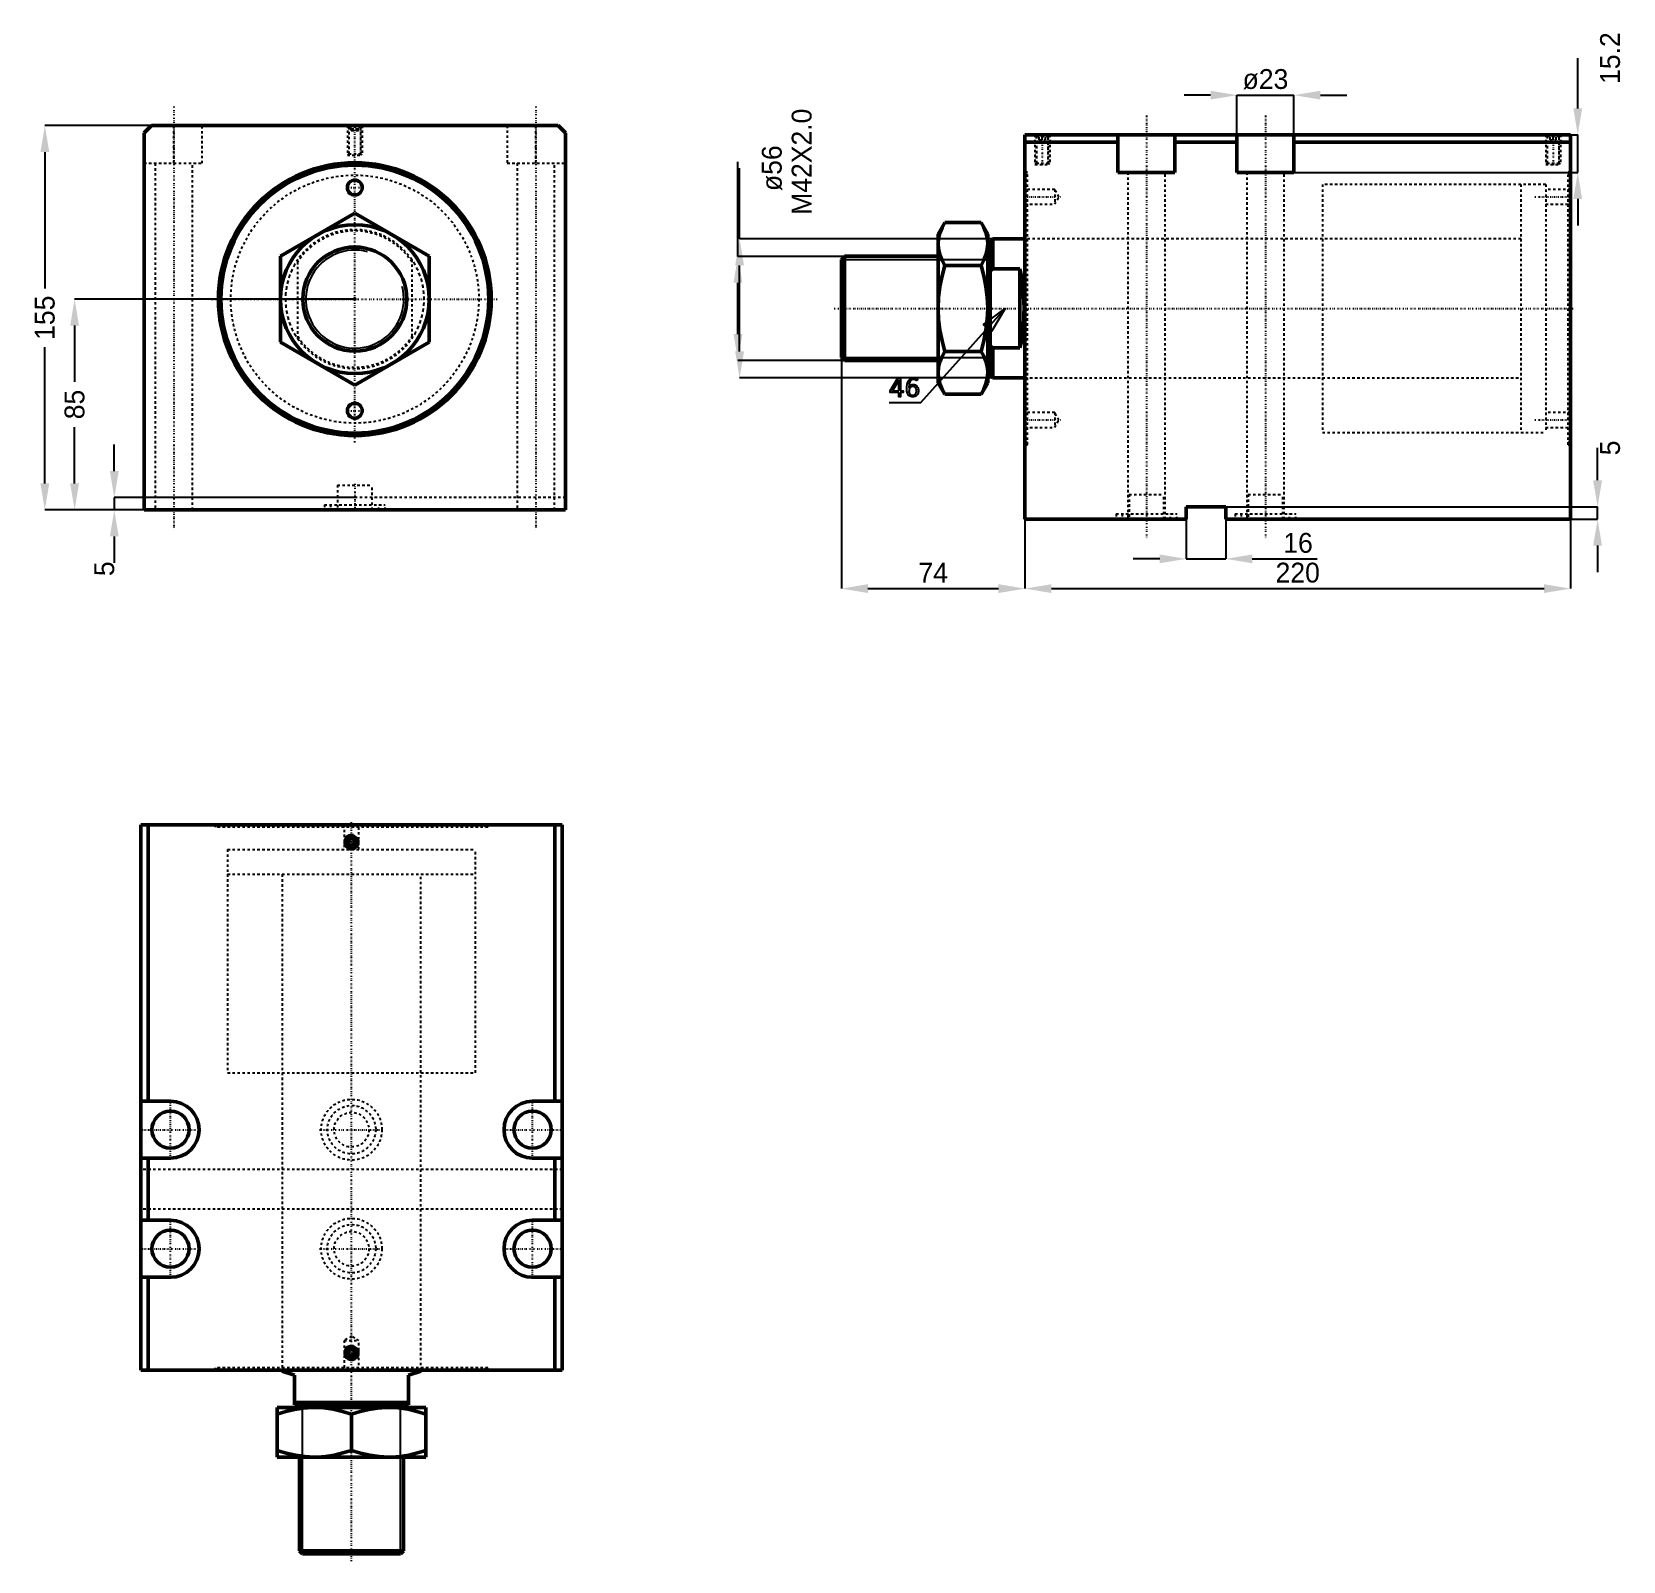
# Model space of a CAD drawing. Header units: millimetres. Extents: x -130 to 511, y -509 to 108.
import ezdxf

# ---------------------------------------------------------------- set-up
doc = ezdxf.new("R2010")
doc.units = ezdxf.units.MM
doc.linetypes.add('Center', pattern=[1.5, 0.45, -0.5, 0.05, -0.5])
doc.linetypes.add('Dashed', pattern=[2, 1, -1])
for name, color, linetype, lineweight in [('2d ConnectionPoints', 7, 'Continuous', 50), ('AM_0', 7, 'Continuous', 50), ('AM_5', 3, 'Continuous', 25), ('AM_7', 7, 'Center', 25), ('AM_9', 6, 'Dashed', 25)]:
    doc.layers.add(name, color=color, linetype=linetype, lineweight=lineweight)
doc.dimstyles.new('ISO-25', dxfattribs={"dimtxt": 2.5, "dimasz": 2.5, "dimexe": 1.25, "dimexo": 0.625, "dimtad": 1, "dimtxsty": 'Standard', "dimcen": 2.5, "dimadec": 0, "dimazin": 0, "dimtfac": 1, "dimtmove": 0, "dimatfit": 3, "dimfxl": 0, "dimarcsym": 0})

# ---------------------------------------------------------------- blocks, each defined once
blk = doc.blocks.new('1_JECX_MF_EXLA_100_80_0_rod__0_in_JECX_MF_160_EXLA_100_80_0__0')
at = {"layer": 'AM_0'}
for p, q in [((-30, 17.32), (0, 34.64)), ((0, 34.64), (30, 17.32)), ((-30, -17.32), (-30, 17.32)), ((30, 17.32), (30, -17.32)), ((0, -34.64), (-30, -17.32)), ((30, -17.32), (0, -34.64))]:
    blk.add_line(p, q, dxfattribs=at)
for radius in [30, 21]:
    blk.add_circle((0, 0), radius, dxfattribs=at)
at = {"layer": 'AM_5'}
blk.add_arc((0, 0), 19.77, 75, 15, dxfattribs=at)
at = {"layer": 'AM_9'}
for p, q in [((-23, -15.97), (-23, 15.97)), ((23, 15.97), (23, -15.97))]:
    blk.add_line(p, q, dxfattribs=at)
for points in [[(-23, 15.97), (-24.3, 13.9), (-25.42, 11.73), (-26.35, 9.47), (-27.07, 7.14), (-27.59, 4.75), (-27.9, 2.33), (-28, -0.11), (-27.88, -2.55), (-27.56, -4.97), (-27.02, -7.35), (-26.27, -9.68), (-25.33, -11.93), (-24.19, -14.1), (-23, -15.97)], [(23, -15.97), (24.3, -13.9), (25.42, -11.73), (26.35, -9.47), (27.07, -7.14), (27.59, -4.75), (27.9, -2.33), (28, 0.11), (27.88, 2.55), (27.56, 4.97), (27.02, 7.35), (26.27, 9.68), (25.33, 11.93), (24.19, 14.1), (23, 15.97)]]:
    blk.add_lwpolyline(points, dxfattribs=at)
blk.add_circle((0, 0), 20.77, dxfattribs=at)
for radius, start, end in [(28, 34.77194, 145.22806), (27.5, 33.2419, 146.7581), (27.5, 213.2419, 326.7581), (28, 214.77194, 325.22806)]:
    blk.add_arc((0, 0), radius, start, end, dxfattribs=at)
blk = doc.blocks.new('2_JECX_MF_EXLA_100_80_0_body__0_in_JECX_MF_160_EXLA_100_80_0__0')
at = {"layer": 'AM_0'}
for p, q in [((-82, 70), (-85, 67)), ((-85, 67), (-85, -85)), ((82, 70), (-82, 70)), ((85, 67), (82, 70)), ((85, -85), (85, 67)), ((-85, -85), (85, -85))]:
    blk.add_line(p, q, dxfattribs=at)
for centre, radius in [((0, 0), 55), ((0, 0), 54), ((0, 45), 3), ((0, -45), 3)]:
    blk.add_circle(centre, radius, dxfattribs=at)
at = {"layer": 'AM_5', "linetype": 'Dashed'}
for p, q in [((-3, 70), (-3, 58)), ((3, 70), (3, 58))]:
    blk.add_line(p, q, dxfattribs=at)
at = {"layer": 'AM_7'}
for p, q in [((-73, 77.75), (-73, -92.75)), ((73, 77.75), (73, -92.75)), ((0, -57.75), (0, 70.6)), ((-3.15, 45), (3.15, 45)), ((-57.75, 0), (57.75, 0)), ((-3.15, -45), (3.15, -45)), ((0, -74.5), (0, -85.5))]:
    blk.add_line(p, q, dxfattribs=at)
at = {"layer": 'AM_9'}
for p, q in [((-73, 54.8), (-73, 70)), ((-61.5, 54.8), (-61.5, 70)), ((-3, 70), (-2.46, 69.46)), ((-2.46, 69.46), (-2.46, 58.54)), ((-2.46, 69.46), (2.46, 69.46)), ((-1.9, 70), (-2.4, 69.5)), ((-2.4, 69.5), (-2.4, 58)), ((-2.4, 69.5), (2.4, 69.5)), ((-1.44, 68), (-1.44, 70)), ((-1.44, 68), (1.44, 68)), ((-0.72, 68), (-0.72, 70)), ((0.72, 68), (0.72, 70)), ((1.44, 68), (1.44, 70)), ((2.4, 69.5), (1.9, 70)), ((2.4, 58), (2.4, 69.5)), ((2.46, 69.46), (3, 70)), ((2.46, 58.54), (2.46, 69.46)), ((61.5, 70), (61.5, 54.8)), ((73, 54.8), (73, 70)), ((-2.46, 58.54), (-3, 58)), ((-3, 58), (3, 58)), ((-2.46, 58.54), (2.46, 58.54)), ((3, 58), (2.46, 58.54)), ((-85, 54.8), (-61.5, 54.8)), ((-80.5, 54.8), (-80.5, -85)), ((-65.5, -85), (-65.5, 54.8)), ((61.5, 54.8), (85, 54.8)), ((65.5, 54.8), (65.5, -85)), ((80.5, -85), (80.5, 54.8)), ((-7, -75), (7, -75)), ((-7, -75), (-7, -85)), ((7, -85), (7, -75)), ((85, -80), (-85, -80)), ((-12.25, -82.9), (12.25, -82.9)), ((-12.25, -82.9), (-12.25, -85)), ((-9.75, -82.9), (-9.75, -85)), ((9.75, -85), (9.75, -82.9)), ((12.25, -85), (12.25, -82.9))]:
    blk.add_line(p, q, dxfattribs=at)
blk.add_circle((0, 0), 50, dxfattribs=at)
blk = doc.blocks.new('*D3')
at = {"layer": 'AM_5', "color": 0, "lineweight": -2}
for p, q in [((-82, 70), (-125, 70)), ((-125, 59.33), (-125, 4.31)), ((-125, -74.33), (-125, -19.31)), ((-85, -85), (-125, -85))]:
    blk.add_line(p, q, dxfattribs=at)
at = {"layer": 'AM_5', "color": 0}
for points in [[(-123.22, 59.33), (-126.78, 59.33), (-125, 70)], [(-126.78, -74.33), (-123.22, -74.33), (-125, -85)]]:
    blk.add_solid(points, dxfattribs=at)
at = {"layer": 'Defpoints', "color": 0}
for p in [(-82, 70), (-125, -85), (-85, -85)]:
    blk.add_point(p, dxfattribs=at)
at = {"layer": 'AM_5', "color": 0, "insert": (-125, -7.5), "char_height": 8, "attachment_point": 5, "rotation": 90}
blk.add_mtext('155', dxfattribs=at)
blk = doc.blocks.new('*D4')
at = {"layer": 'AM_5', "color": 0, "lineweight": -2}
for p, q in [((0, 0), (-113, 0)), ((-113, -10.67), (-113, -33.34)), ((-113, -74.33), (-113, -51.66)), ((-85, -85), (-113, -85))]:
    blk.add_line(p, q, dxfattribs=at)
at = {"layer": 'AM_5', "color": 0}
for points in [[(-111.22, -10.67), (-114.78, -10.67), (-113, 0)], [(-114.78, -74.33), (-111.22, -74.33), (-113, -85)]]:
    blk.add_solid(points, dxfattribs=at)
at = {"layer": 'Defpoints', "color": 0}
for p in [(0, 0), (-113, -85), (-85, -85)]:
    blk.add_point(p, dxfattribs=at)
at = {"layer": 'AM_5', "color": 0, "insert": (-113, -42.5), "char_height": 8, "attachment_point": 5, "rotation": 90}
blk.add_mtext('85', dxfattribs=at)
blk = doc.blocks.new('*D5')
at = {"layer": 'AM_5', "color": 0, "lineweight": -2}
for p, q in [((-97, -69.33), (-97, -58.67)), ((0, -80), (-97, -80)), ((-97, -80), (-97, -85)), ((-85, -85), (-97, -85)), ((-97, -95.67), (-97, -106.33))]:
    blk.add_line(p, q, dxfattribs=at)
at = {"layer": 'AM_5', "color": 0}
for points in [[(-98.78, -69.33), (-95.22, -69.33), (-97, -80)], [(-95.22, -95.67), (-98.78, -95.67), (-97, -85)]]:
    blk.add_solid(points, dxfattribs=at)
at = {"layer": 'Defpoints', "color": 0}
for p in [(0, -80), (-97, -85), (-85, -85)]:
    blk.add_point(p, dxfattribs=at)
at = {"layer": 'AM_5', "color": 0, "insert": (-101, -108.73), "char_height": 8, "attachment_point": 5, "rotation": 90}
blk.add_mtext('5', dxfattribs=at)
blk = doc.blocks.new('1_JECX_MF_EXLA_100_80_0_rod__0_in_JECX_MF_160_EXLA_100_80_0__4')
at = {"layer": 'AM_0'}
for p, q in [((-28, 0), (-28, -0.38)), ((28, -0.38), (28, 0)), ((-23, -2), (-28, -0.38)), ((-23, -14), (-23, -2)), ((28, -0.38), (23, -2)), ((23, -2), (23, -14)), ((30, -15), (-30, -15)), ((-30, -35), (-30, -15)), ((-23, -13), (23, -13)), ((-23, -14), (23, -14)), ((-19.77, -14), (-20.77, -15)), ((0, -32.32), (0, -17.68)), ((20.77, -15), (19.77, -14)), ((30, -15), (30, -35)), ((30, -35), (-30, -35)), ((-21, -35), (-21, -72.77)), ((21, -72.77), (21, -35)), ((-21, -72.77), (21, -72.77)), ((-21, -72.77), (-19.77, -74)), ((-19.77, -74), (19.77, -74)), ((19.77, -74), (21, -72.77))]:
    blk.add_line(p, q, dxfattribs=at)
for points in [[(-15, -15), (-16.07, -15.01), (-19.57, -15.27), (-23.04, -15.81), (-26.54, -16.63), (-30, -17.68)], [(0, -17.68), (-3.65, -16.58), (-7.35, -15.74), (-11.16, -15.19), (-15, -15)], [(15, -15), (13.93, -15.01), (10.43, -15.27), (6.96, -15.81), (3.46, -16.63), (0, -17.68)], [(30, -17.68), (26.35, -16.58), (22.65, -15.74), (18.84, -15.19), (15, -15)], [(-30, -32.32), (-26.35, -33.42), (-22.65, -34.26), (-18.84, -34.81), (-15, -35)], [(-15, -35), (-13.93, -34.99), (-10.43, -34.73), (-6.96, -34.19), (-3.46, -33.37), (0, -32.32)], [(0, -32.32), (3.65, -33.42), (7.35, -34.26), (11.16, -34.81), (15, -35)], [(15, -35), (16.07, -34.99), (19.57, -34.73), (23.04, -34.19), (26.54, -33.37), (30, -32.32)]]:
    blk.add_lwpolyline(points, dxfattribs=at)
at = {"layer": 'AM_5'}
for p, q in [((-19.77, -74), (-19.77, -14)), ((19.77, -74), (19.77, -14))]:
    blk.add_line(p, q, dxfattribs=at)
at = {"layer": 'AM_7'}
blk.add_line((0, -77), (0, 221.2), dxfattribs=at)
at = {"layer": 'AM_9'}
for p, q in [((-50, 210), (50, 210)), ((-50, 210), (-50, 200)), ((50, 200), (50, 210)), ((-50, 200), (50, 200)), ((-28, 200), (-28, 0)), ((28, 0), (28, 200))]:
    blk.add_line(p, q, dxfattribs=at)
blk = doc.blocks.new('2_JECX_MF_EXLA_100_80_0_body__0_in_JECX_MF_160_EXLA_100_80_0__4')
at = {"layer": 'AM_0'}
for p, q in [((-85, 220), (-85, 0)), ((85, 220), (-85, 220)), ((-82, 220), (-82, 108.5)), ((82, 220), (82, 108.5)), ((85, 220), (85, 0)), ((-0.72, 214.25), (-1.44, 213)), ((-1.44, 213), (-0.72, 211.75)), ((0.72, 214.25), (-0.72, 214.25)), ((1.44, 213), (0.72, 214.25)), ((0.72, 211.75), (1.44, 213)), ((-0.72, 211.75), (0.72, 211.75)), ((-73, 108.5), (-85, 108.5)), ((85, 108.5), (73, 108.5)), ((-85, 85.5), (-73, 85.5)), ((-82, 85.5), (-82, 60.5)), ((73, 85.5), (85, 85.5)), ((82, 85.5), (82, 60.5)), ((-73, 60.5), (-85, 60.5)), ((85, 60.5), (73, 60.5)), ((-85, 37.5), (-73, 37.5)), ((-82, 37.5), (-82, 0)), ((73, 37.5), (85, 37.5)), ((82, 37.5), (82, 0)), ((-0.72, 8.25), (-1.44, 7)), ((-1.44, 7), (-0.72, 5.75)), ((0.72, 8.25), (-0.72, 8.25)), ((1.44, 7), (0.72, 8.25)), ((0.72, 5.75), (1.44, 7)), ((85, 0), (-85, 0)), ((-0.72, 5.75), (0.72, 5.75))]:
    blk.add_line(p, q, dxfattribs=at)
for centre, radius in [((0, 213), 2.46), ((0, 213), 2.4), ((0, 213), 1.9), ((-73, 97), 7.5), ((73, 97), 7.5), ((-73, 49), 7.5), ((73, 49), 7.5), ((0, 7), 2.46), ((0, 7), 2.4), ((0, 7), 1.9)]:
    blk.add_circle(centre, radius, dxfattribs=at)
for centre, start, end in [((-73, 97), 270, 90), ((73, 97), 90, 270), ((-73, 49), 270, 90), ((73, 49), 90, 270)]:
    blk.add_arc(centre, 11.5, start, end, dxfattribs=at)
at = {"layer": 'AM_5'}
for centre in [(0, 213), (0, 7)]:
    blk.add_arc(centre, 3, 75, 15, dxfattribs=at)
at = {"layer": 'AM_7'}
for p, q in [((-3.15, 213), (3.15, 213)), ((-73, 84.92), (-73, 109.08)), ((73, 84.92), (73, 109.08)), ((-85.08, 97), (-60.93, 97)), ((-12.86, 97), (12.86, 97)), ((60.92, 97), (85.07, 97)), ((-73, 36.92), (-73, 61.08)), ((73, 36.92), (73, 61.08)), ((-85.08, 49), (-60.93, 49)), ((-12.86, 49), (12.86, 49)), ((60.92, 49), (85.07, 49)), ((-3.15, 7), (3.15, 7))]:
    blk.add_line(p, q, dxfattribs=at)
at = {"layer": 'AM_9'}
for p, q in [((-55, 220), (-55, 219)), ((55, 219), (-55, 219)), ((-54, 220), (-54, 219)), ((-3, 220), (-3, 210)), ((3, 210), (3, 220)), ((54, 219), (54, 220)), ((55, 219), (55, 220)), ((-50, 210), (50, 210)), ((-50, 210), (-50, 120)), ((50, 120), (50, 210)), ((-50, 120), (50, 120)), ((-28, 120), (-28, 0)), ((28, 0), (28, 120)), ((85, 81), (-85, 81)), ((85, 65), (-85, 65)), ((0, 13.73), (-3, 12)), ((3, 12), (0, 13.73)), ((-3, 12), (-3, 0)), ((-3, 12), (3, 12)), ((3, 0), (3, 12)), ((55, 1), (-55, 1)), ((-55, 1), (-55, 0)), ((-54, 1), (-54, 0)), ((54, 0), (54, 1)), ((55, 0), (55, 1))]:
    blk.add_line(p, q, dxfattribs=at)
for centre, radius in [((0, 97), 12.25), ((0, 97), 9.75), ((0, 97), 7), ((0, 49), 12.25), ((0, 49), 9.75), ((0, 49), 7)]:
    blk.add_circle(centre, radius, dxfattribs=at)
blk = doc.blocks.new('1_JECX_MF_EXLA_100_80_0_rod__0_in_JECX_MF_160_EXLA_100_80_0__2')
at = {"layer": 'AM_0'}
for p, q in [((-32.32, 34.64), (-35, 30)), ((-32.32, 34.64), (-17.68, 34.64)), ((-15, 30), (-17.68, 34.64)), ((-35, 30), (-35, -30)), ((-15, 30), (-15, -30)), ((-13, 28), (-14, 27.5)), ((-14, 27.5), (-14, -27.5)), ((0, 28), (-13, 28)), ((-13, 28), (-13, 15.97)), ((-72.77, 21), (-74, 19.77)), ((-74, 19.77), (-74, -19.77)), ((-35, 21), (-72.77, 21)), ((-72.77, 21), (-72.77, -21)), ((-14, 19.77), (-15, 20.77)), ((-32.32, 17.32), (-17.68, 17.32)), ((-13, 15.97), (-14, 15.07)), ((-2, 15.97), (-13, 15.97)), ((-2, 15.97), (-2, -15.97)), ((-32.32, -17.32), (-17.68, -17.32)), ((-14, -15.07), (-13, -15.97)), ((-13, -15.97), (-2, -15.97)), ((-13, -15.97), (-13, -28)), ((-74, -19.77), (-72.77, -21)), ((-72.77, -21), (-35, -21)), ((-15, -20.77), (-14, -19.77)), ((-35, -30), (-32.32, -34.64)), ((-17.68, -34.64), (-15, -30)), ((-14, -27.5), (-13, -28)), ((-13, -28), (0, -28)), ((-32.32, -34.64), (-17.68, -34.64))]:
    blk.add_line(p, q, dxfattribs=at)
for points in [[(-32.32, 34.64), (-33.42, 32.53), (-34.26, 30.4), (-34.81, 28.2), (-35, 25.98)], [(-15, 25.98), (-15.01, 26.6), (-15.27, 28.62), (-15.81, 30.63), (-16.63, 32.65), (-17.68, 34.64)], [(-35, 25.98), (-34.99, 25.36), (-34.73, 23.34), (-34.19, 21.34), (-33.37, 19.32), (-32.32, 17.32)], [(-17.68, 17.32), (-16.58, 19.43), (-15.74, 21.56), (-15.19, 23.76), (-15, 25.98)], [(-32.32, 17.32), (-33.42, 13.11), (-34.26, 8.83), (-34.81, 4.43), (-35, 0)], [(-15, 0), (-15, 0.28), (-15.2, 4.56), (-15.73, 8.81), (-16.58, 13.09), (-17.68, 17.32)], [(-2, -15.97), (-1.58, -13.9), (-1.21, -11.73), (-0.91, -9.47), (-0.68, -7.14), (-0.51, -4.75), (-0.41, -2.33), (-0.38, 0.11), (-0.41, 2.55), (-0.52, 4.97), (-0.69, 7.35), (-0.94, 9.68), (-1.24, 11.93), (-1.61, 14.1), (-2, 15.97)], [(-35, 0), (-35, -0.28), (-34.8, -4.56), (-34.27, -8.81), (-33.42, -13.09), (-32.32, -17.32)], [(-17.68, -17.32), (-16.58, -13.11), (-15.74, -8.83), (-15.19, -4.43), (-15, 0)], [(-32.32, -17.32), (-33.42, -19.43), (-34.26, -21.56), (-34.81, -23.76), (-35, -25.98)], [(-15, -25.98), (-15.01, -25.36), (-15.27, -23.34), (-15.81, -21.34), (-16.63, -19.32), (-17.68, -17.32)], [(-35, -25.98), (-34.99, -26.6), (-34.73, -28.62), (-34.19, -30.63), (-33.37, -32.65), (-32.32, -34.64)], [(-17.68, -34.64), (-16.58, -32.53), (-15.74, -30.4), (-15.19, -28.2), (-15, -25.98)]]:
    blk.add_lwpolyline(points, dxfattribs=at)
at = {"layer": 'AM_5'}
for p, q in [((-74, 19.77), (-14, 19.77)), ((-74, -19.77), (-14, -19.77))]:
    blk.add_line(p, q, dxfattribs=at)
at = {"layer": 'AM_7'}
blk.add_line((-77, 0), (221.2, 0), dxfattribs=at)
at = {"layer": 'AM_9'}
for p, q in [((200, 50), (200, -50)), ((210, 50), (200, 50)), ((210, 50), (210, -50)), ((200, 28), (0, 28)), ((0, -28), (200, -28)), ((200, -50), (210, -50))]:
    blk.add_line(p, q, dxfattribs=at)
blk = doc.blocks.new('2_JECX_MF_EXLA_100_80_0_body__0_in_JECX_MF_160_EXLA_100_80_0__2')
at = {"layer": 'AM_0'}
for p, q in [((0, -85), (0, 70)), ((220, 70), (0, 70)), ((37.5, 67), (0, 67)), ((37.5, 54.8), (37.5, 70)), ((60.5, 54.8), (60.5, 70)), ((85.5, 67), (60.5, 67)), ((85.5, 54.8), (85.5, 70)), ((108.5, 54.8), (108.5, 70)), ((220, 67), (108.5, 67)), ((220, -85), (220, 70)), ((37.5, 54.8), (60.5, 54.8)), ((85.5, 54.8), (108.5, 54.8)), ((65, -80), (65, -85)), ((81, -80), (65, -80)), ((81, -85), (81, -80)), ((65, -85), (0, -85)), ((220, -85), (81, -85))]:
    blk.add_line(p, q, dxfattribs=at)
at = {"layer": 'AM_5', "linetype": 'Dashed'}
for p, q in [((4, 70), (4, 58)), ((10, 70), (10, 58)), ((210, 70), (210, 58)), ((216, 70), (216, 58))]:
    blk.add_line(p, q, dxfattribs=at)
at = {"layer": 'AM_7'}
for p, q in [((49, 77.75), (49, -92.75)), ((97, 77.75), (97, -92.75)), ((7, 70.6), (7, 57.4)), ((213, 70.6), (213, 57.4)), ((-0.69, 45), (14.42, 45)), ((205.58, 45), (220.69, 45)), ((-0.69, -45), (14.42, -45)), ((205.58, -45), (220.69, -45))]:
    blk.add_line(p, q, dxfattribs=at)
at = {"layer": 'AM_9'}
for p, q in [((4, 70), (4.54, 69.46)), ((4.54, 69.46), (4.54, 58.54)), ((4.54, 69.46), (9.46, 69.46)), ((5.1, 70), (4.6, 69.5)), ((4.6, 69.5), (9.4, 69.5)), ((4.6, 69.5), (4.6, 58)), ((5.75, 68), (5.75, 70)), ((5.75, 68), (8.25, 68)), ((7, 68), (7, 70)), ((8.25, 68), (8.25, 70)), ((9.4, 69.5), (8.9, 70)), ((9.4, 58), (9.4, 69.5)), ((9.46, 69.46), (10, 70)), ((9.46, 58.54), (9.46, 69.46)), ((210, 70), (210.54, 69.46)), ((210.54, 69.46), (210.54, 58.54)), ((210.54, 69.46), (215.46, 69.46)), ((211.1, 70), (210.6, 69.5)), ((210.6, 69.5), (215.4, 69.5)), ((210.6, 69.5), (210.6, 58)), ((211.75, 68), (211.75, 70)), ((211.75, 68), (214.25, 68)), ((213, 68), (213, 70)), ((214.25, 68), (214.25, 70)), ((215.4, 69.5), (214.9, 70)), ((215.4, 58), (215.4, 69.5)), ((215.46, 69.46), (216, 70)), ((215.46, 58.54), (215.46, 69.46)), ((4.54, 58.54), (4, 58)), ((4, 58), (10, 58)), ((4.54, 58.54), (9.46, 58.54)), ((10, 58), (9.46, 58.54)), ((210.54, 58.54), (210, 58)), ((210, 58), (216, 58)), ((210.54, 58.54), (215.46, 58.54)), ((216, 58), (215.46, 58.54)), ((1, 55), (0, 55)), ((1, 54), (0, 54)), ((1, -55), (1, 55)), ((41.5, 54.8), (41.5, -85)), ((56.5, -85), (56.5, 54.8)), ((89.5, 54.8), (89.5, -85)), ((104.5, -85), (104.5, 54.8)), ((219, -55), (219, 55)), ((220, 55), (219, 55)), ((220, 54), (219, 54)), ((12, 48), (0, 48)), ((13.73, 45), (12, 48)), ((12, 48), (12, 42)), ((12, 42), (13.73, 45)), ((210, 50), (120, 50)), ((120, 50), (120, -50)), ((210, 50), (210, -50)), ((220, 48), (210, 48)), ((0, 42), (12, 42)), ((210, 42), (220, 42)), ((120, 28), (0, 28)), ((0, -28), (120, -28)), ((12, -42), (0, -42)), ((13.73, -45), (12, -42)), ((12, -42), (12, -48)), ((220, -42), (210, -42)), ((0, -48), (12, -48)), ((12, -48), (13.73, -45)), ((120, -50), (210, -50)), ((210, -48), (220, -48)), ((0, -54), (1, -54)), ((0, -55), (1, -55)), ((219, -54), (220, -54)), ((219, -55), (220, -55)), ((42, -75), (56, -75)), ((42, -75), (42, -85)), ((56, -85), (56, -75)), ((90, -75), (104, -75)), ((90, -75), (90, -85)), ((104, -85), (104, -75)), ((36.75, -82.9), (61.25, -82.9)), ((36.75, -82.9), (36.75, -85)), ((39.25, -82.9), (39.25, -85)), ((58.75, -85), (58.75, -82.9)), ((61.25, -85), (61.25, -82.9)), ((84.75, -82.9), (109.25, -82.9)), ((84.75, -82.9), (84.75, -85)), ((87.25, -82.9), (87.25, -85)), ((106.75, -85), (106.75, -82.9)), ((109.25, -85), (109.25, -82.9))]:
    blk.add_line(p, q, dxfattribs=at)
blk = doc.blocks.new('*D20')
at = {"layer": 'AM_5', "color": 0, "lineweight": -2}
for p, q in [((345.08, 82.26), (334.42, 82.26)), ((355.75, 66.26), (355.75, 82.26)), ((355.75, 82.26), (378.75, 82.26)), ((378.75, 66.26), (378.75, 82.26)), ((389.42, 82.26), (400.08, 82.26))]:
    blk.add_line(p, q, dxfattribs=at)
at = {"layer": 'AM_5', "color": 0}
for points in [[(345.08, 84.04), (345.08, 80.49), (355.75, 82.26)], [(389.42, 84.04), (389.42, 80.49), (378.75, 82.26)]]:
    blk.add_solid(points, dxfattribs=at)
at = {"layer": 'Defpoints', "color": 0}
for p in [(378.75, 82.26), (355.75, 66.26), (378.75, 66.26)]:
    blk.add_point(p, dxfattribs=at)
at = {"layer": 'AM_5', "color": 0, "insert": (367.25, 88.66), "char_height": 8, "attachment_point": 5}
blk.add_mtext('ø23', dxfattribs=at)
blk = doc.blocks.new('*D21')
at = {"layer": 'AM_5', "color": 0, "lineweight": -2}
for p, q in [((493.18, 76.93), (493.18, 97.2)), ((378.75, 66.26), (493.18, 66.26)), ((493.18, 51.06), (493.18, 66.26)), ((378.75, 51.06), (493.18, 51.06)), ((493.18, 40.4), (493.18, 29.73))]:
    blk.add_line(p, q, dxfattribs=at)
at = {"layer": 'AM_5', "color": 0}
for points in [[(491.4, 76.93), (494.96, 76.93), (493.18, 66.26)], [(491.4, 40.4), (494.96, 40.4), (493.18, 51.06)]]:
    blk.add_solid(points, dxfattribs=at)
at = {"layer": 'Defpoints', "color": 0}
for p in [(378.75, 66.26), (493.18, 66.26), (378.75, 51.06)]:
    blk.add_point(p, dxfattribs=at)
at = {"layer": 'AM_5', "color": 0, "insert": (506.25, 97.2), "char_height": 8, "attachment_point": 5, "rotation": 90}
blk.add_mtext('15.2', dxfattribs=at)
blk = doc.blocks.new('*D22')
at = {"layer": 'AM_5', "color": 0, "lineweight": -2}
for p, q in [((270.25, -88.74), (270.25, -116.74)), ((490.25, -88.74), (490.25, -116.74)), ((280.92, -116.74), (479.58, -116.74))]:
    blk.add_line(p, q, dxfattribs=at)
at = {"layer": 'AM_5', "color": 0}
for points in [[(280.92, -114.96), (280.92, -118.51), (270.25, -116.74)], [(479.58, -114.96), (479.58, -118.51), (490.25, -116.74)]]:
    blk.add_solid(points, dxfattribs=at)
at = {"layer": 'Defpoints', "color": 0}
for p in [(270.25, -88.74), (490.25, -88.74), (490.25, -116.74)]:
    blk.add_point(p, dxfattribs=at)
at = {"layer": 'AM_5', "color": 0, "insert": (380.25, -110.34), "char_height": 8, "attachment_point": 5}
blk.add_mtext('220', dxfattribs=at)
blk = doc.blocks.new('*D23')
at = {"layer": 'AM_5', "color": 0, "lineweight": -2}
for p, q in [((196.25, -3.74), (196.25, -116.74)), ((270.25, -88.74), (270.25, -116.74)), ((206.92, -116.74), (259.58, -116.74))]:
    blk.add_line(p, q, dxfattribs=at)
at = {"layer": 'AM_5', "color": 0}
for points in [[(206.92, -114.96), (206.92, -118.51), (196.25, -116.74)], [(259.58, -114.96), (259.58, -118.51), (270.25, -116.74)]]:
    blk.add_solid(points, dxfattribs=at)
at = {"layer": 'Defpoints', "color": 0}
for p in [(196.25, -3.74), (270.25, -88.74), (270.25, -116.74)]:
    blk.add_point(p, dxfattribs=at)
at = {"layer": 'AM_5', "color": 0, "insert": (233.25, -110.34), "char_height": 8, "attachment_point": 5}
blk.add_mtext('74', dxfattribs=at)
blk = doc.blocks.new('*D24')
at = {"layer": 'AM_5', "color": 0, "lineweight": -2}
for p, q in [((155.18, 24.26), (155.18, 52.8)), ((257.25, 24.26), (155.18, 24.26)), ((155.18, -21.07), (155.18, 13.6)), ((257.25, -31.74), (155.18, -31.74))]:
    blk.add_line(p, q, dxfattribs=at)
at = {"layer": 'AM_5', "color": 0}
for points in [[(153.4, 13.6), (156.96, 13.6), (155.18, 24.26)], [(153.4, -21.07), (156.96, -21.07), (155.18, -31.74)]]:
    blk.add_solid(points, dxfattribs=at)
at = {"layer": 'Defpoints', "color": 0}
for p in [(155.18, 24.26), (257.25, 24.26), (257.25, -31.74)]:
    blk.add_point(p, dxfattribs=at)
at = {"layer": 'AM_5', "color": 0, "insert": (168.25, 52.8), "char_height": 8, "attachment_point": 5, "rotation": 90}
blk.add_mtext('ø56', dxfattribs=at)
blk = doc.blocks.new('*D25')
at = {"layer": 'AM_5', "color": 0, "lineweight": -2}
for p, q in [((154.52, 17.26), (154.52, 55.4)), ((197.48, 17.26), (154.52, 17.26)), ((154.52, -14.07), (154.52, 6.6)), ((197.25, -24.74), (154.52, -24.74))]:
    blk.add_line(p, q, dxfattribs=at)
at = {"layer": 'AM_5', "color": 0}
for points in [[(152.74, 6.6), (156.29, 6.6), (154.52, 17.26)], [(152.74, -14.07), (156.29, -14.07), (154.52, -24.74)]]:
    blk.add_solid(points, dxfattribs=at)
at = {"layer": 'Defpoints', "color": 0}
for p in [(154.52, 17.26), (197.48, 17.26), (197.25, -24.74)]:
    blk.add_point(p, dxfattribs=at)
at = {"layer": 'AM_5', "color": 0, "insert": (180.25, 55.4), "char_height": 8, "attachment_point": 5, "rotation": 90}
blk.add_mtext('M42X2.0', dxfattribs=at)
blk = doc.blocks.new('*D26')
at = {"layer": 'AM_5', "color": 0, "lineweight": -2}
for p, q in [((335.25, -83.74), (335.25, -104.74)), ((351.25, -88.74), (351.25, -104.74)), ((324.58, -104.74), (313.92, -104.74)), ((335.25, -104.74), (351.25, -104.74)), ((361.92, -104.74), (388.13, -104.74))]:
    blk.add_line(p, q, dxfattribs=at)
at = {"layer": 'AM_5', "color": 0}
for points in [[(324.58, -102.96), (324.58, -106.51), (335.25, -104.74)], [(361.92, -102.96), (361.92, -106.51), (351.25, -104.74)]]:
    blk.add_solid(points, dxfattribs=at)
at = {"layer": 'Defpoints', "color": 0}
for p in [(335.25, -83.74), (351.25, -88.74), (351.25, -104.74)]:
    blk.add_point(p, dxfattribs=at)
at = {"layer": 'AM_5', "color": 0, "insert": (380.39, -98.34), "char_height": 8, "attachment_point": 5}
blk.add_mtext('16', dxfattribs=at)
blk = doc.blocks.new('*D27')
at = {"layer": 'AM_5', "color": 0, "lineweight": -2}
for p, q in [((501.18, -73.07), (501.18, -60)), ((335.25, -83.74), (501.18, -83.74)), ((351.25, -88.74), (501.18, -88.74)), ((501.18, -88.74), (501.18, -83.74)), ((501.18, -99.4), (501.18, -110.07))]:
    blk.add_line(p, q, dxfattribs=at)
at = {"layer": 'AM_5', "color": 0}
for points in [[(499.4, -73.07), (502.96, -73.07), (501.18, -83.74)], [(499.4, -99.4), (502.96, -99.4), (501.18, -88.74)]]:
    blk.add_solid(points, dxfattribs=at)
at = {"layer": 'Defpoints', "color": 0}
for p in [(335.25, -83.74), (351.25, -88.74), (501.18, -88.74)]:
    blk.add_point(p, dxfattribs=at)
at = {"layer": 'AM_5', "color": 0, "insert": (506.25, -60), "char_height": 8, "attachment_point": 5, "rotation": 90}
blk.add_mtext('5', dxfattribs=at)

msp = doc.modelspace()

# ---------------------------------------------------------------- linework, layer by layer
at = {"layer": '2d ConnectionPoints'}
for p in [(0, 0), (270.249, -3.736), (-1.319, -431.954)]:
    msp.add_point(p, dxfattribs=at)
at = {"layer": 'AM_5'}
for p, q in [((228.249, -41.736), (262.249, -3.736)), ((215.449, -41.736), (228.249, -41.736))]:
    msp.add_line(p, q, dxfattribs=at)
for points in [[(262.249, -3.736), (256.726, -13.108), (253.546, -10.263), (262.249, -3.736)], [(219.328, -37.672), (215.958, -37.672), (215.958, -36.996), (219.026, -31.796), (220.056, -31.796), (220.056, -36.97), (221.179, -36.97), (221.179, -37.672), (220.056, -37.672), (220.056, -39.336), (219.328, -39.336), (219.328, -37.672)], [(224.995, -39.398), (224.995, -39.398), (224.642, -39.382), (224.174, -39.296), (224.174, -39.296), (223.777, -39.137), (223.552, -38.99), (223.552, -38.99), (223.355, -38.815), (223.109, -38.508), (223.109, -38.508), (222.92, -38.147), (222.826, -37.877), (222.826, -37.877), (222.753, -37.584), (222.674, -37.099), (222.674, -37.099), (222.631, -36.562), (222.623, -36.174), (222.623, -36.174), (222.648, -35.378), (222.78, -34.318), (222.78, -34.318), (223.024, -33.419), (223.25, -32.909), (223.25, -32.909), (223.529, -32.482), (224.057, -32.02), (224.057, -32.02), (224.713, -31.771), (225.223, -31.723), (225.223, -31.723), (225.469, -31.731), (225.804, -31.769), (225.804, -31.769), (226.102, -31.84), (226.279, -31.905), (226.279, -31.905), (226.443, -31.983), (226.673, -32.117), (226.673, -32.117), (226.883, -32.273), (227.012, -32.389), (226.44, -32.857), (226.44, -32.857), (226.366, -32.771), (226.234, -32.656), (226.234, -32.656), (226.077, -32.557), (225.959, -32.501), (225.959, -32.501), (225.831, -32.453), (225.621, -32.401), (225.621, -32.401), (225.389, -32.373), (225.223, -32.368), (225.223, -32.368), (224.961, -32.388), (224.612, -32.495), (224.612, -32.495), (224.316, -32.694), (224.15, -32.878), (224.15, -32.878), (224.004, -33.088), (223.823, -33.429), (223.823, -33.429), (223.684, -33.801), (223.617, -34.066), (223.617, -34.066), (223.562, -34.343), (223.493, -34.779), (223.493, -34.779), (223.44, -35.24), (223.414, -35.561), (223.414, -35.561), (223.53, -35.337), (223.726, -35.044), (223.726, -35.044), (223.95, -34.802), (224.113, -34.669), (224.113, -34.669), (224.288, -34.56), (224.571, -34.441), (224.571, -34.441), (224.879, -34.377), (225.099, -34.365), (225.099, -34.365), (225.356, -34.379), (225.72, -34.455), (225.72, -34.455), (226.055, -34.596), (226.263, -34.726), (226.263, -34.726), (226.456, -34.88), (226.71, -35.147), (226.71, -35.147), (226.922, -35.456), (227.041, -35.686), (227.041, -35.686), (227.139, -35.928), (227.246, -36.304), (227.246, -36.304), (227.303, -36.696), (227.314, -36.965), (227.314, -36.965), (227.302, -37.245), (227.239, -37.641), (227.239, -37.641), (227.122, -38.008), (227.015, -38.236), (227.015, -38.236), (226.886, -38.448), (226.658, -38.728), (226.658, -38.728), (226.388, -38.963), (226.185, -39.094), (226.185, -39.094), (225.968, -39.204), (225.622, -39.322), (225.622, -39.322), (225.254, -39.386), (224.995, -39.398)], [(219.338, -36.97), (219.338, -32.67), (216.853, -36.97), (219.338, -36.97)], [(225.005, -38.743), (225.005, -38.743), (225.192, -38.734), (225.452, -38.686), (225.452, -38.686), (225.684, -38.597), (225.824, -38.514), (225.824, -38.514), (225.952, -38.416), (226.118, -38.241), (226.118, -38.241), (226.256, -38.034), (226.331, -37.877), (226.331, -37.877), (226.393, -37.709), (226.46, -37.437), (226.46, -37.437), (226.496, -37.143), (226.503, -36.934), (226.503, -36.934), (226.496, -36.738), (226.462, -36.459), (226.462, -36.459), (226.399, -36.198), (226.341, -36.034), (226.341, -36.034), (226.27, -35.881), (226.14, -35.675), (226.14, -35.675), (225.98, -35.5), (225.858, -35.4), (225.858, -35.4), (225.723, -35.315), (225.499, -35.224), (225.499, -35.224), (225.249, -35.175), (225.067, -35.166), (225.067, -35.166), (224.879, -35.176), (224.616, -35.228), (224.616, -35.228), (224.375, -35.325), (224.228, -35.415), (224.228, -35.415), (224.092, -35.522), (223.912, -35.71), (223.912, -35.71), (223.762, -35.929), (223.679, -36.094), (223.679, -36.094), (223.61, -36.27), (223.535, -36.549), (223.535, -36.549), (223.494, -36.848), (223.487, -37.058), (223.487, -37.058), (223.494, -37.25), (223.531, -37.521), (223.531, -37.521), (223.6, -37.772), (223.663, -37.929), (223.663, -37.929), (223.741, -38.076), (223.881, -38.27), (223.881, -38.27), (224.051, -38.434), (224.181, -38.527), (224.181, -38.527), (224.323, -38.605), (224.557, -38.689), (224.557, -38.689), (224.817, -38.735), (225.005, -38.743)]]:
    msp.add_lwpolyline(points, dxfattribs=at)

# ---------------------------------------------------------------- block references
for name, p in [('2_JECX_MF_EXLA_100_80_0_body__0_in_JECX_MF_160_EXLA_100_80_0__0', (0, 0)), ('2_JECX_MF_EXLA_100_80_0_body__0_in_JECX_MF_160_EXLA_100_80_0__2', (270.249, -3.736)), ('1_JECX_MF_EXLA_100_80_0_rod__0_in_JECX_MF_160_EXLA_100_80_0__2', (270.249, -3.736)), ('1_JECX_MF_EXLA_100_80_0_rod__0_in_JECX_MF_160_EXLA_100_80_0__0', (0, 0)), ('1_JECX_MF_EXLA_100_80_0_rod__0_in_JECX_MF_160_EXLA_100_80_0__4', (-1.319, -431.954)), ('2_JECX_MF_EXLA_100_80_0_body__0_in_JECX_MF_160_EXLA_100_80_0__4', (-1.319, -431.954))]:
    msp.add_blockref(name, p)

# ---------------------------------------------------------------- dimensions: what is measured, and where the dimension line sits
for base, p1, p2, text, picture, middle in [((493.182, 66.264), (378.749, 51.064), (378.749, 66.264), '15.2', '*D21', (506.249, 97.197)), ((154.515, 17.264), (197.249, -24.736), (197.476, 17.264), 'M42X2.0', '*D25', (180.249, 55.397)), ((-125, -85), (-82, 70), (-85, -85), '155', '*D3', (-125, -7.5)), ((155.182, 24.264), (257.249, -31.736), (257.249, 24.264), 'ø56', '*D24', (168.249, 52.797)), ((-113, -85), (0, 0), (-85, -85), '85', '*D4', (-113, -42.5)), ((501.182, -88.736), (335.249, -83.736), (351.249, -88.736), '5', '*D27', (506.249, -60.003)), ((-97, -85), (0, -80), (-85, -85), '5', '*D5', (-101, -108.733))]:
    dim = msp.add_linear_dim(base=base, p1=p1, p2=p2, angle=90, text=text, dimstyle='ISO-25', override={"dimtxt": 8, "dimasz": 10.666667, "dimexe": 0, "dimexo": 0, "dimgap": 2.4}, dxfattribs=at)
    dim.commit()
    dim.dimension.update_dxf_attribs({"geometry": picture, "text_midpoint": middle, "dimtype": 160, "text_rotation": 90})
for base, p1, p2, text, picture, middle in [((378.749, 82.264), (355.749, 66.264), (378.749, 66.264), 'ø23', '*D20', (367.249, 82.264)), ((270.249, -116.736), (196.249, -3.736), (270.249, -88.736), '74', '*D23', (233.249, -116.736)), ((490.249, -116.736), (270.249, -88.736), (490.249, -88.736), '220', '*D22', (380.249, -116.736)), ((351.249, -104.736), (335.249, -83.736), (351.249, -88.736), '16', '*D26', (380.395, -104.736))]:
    dim = msp.add_linear_dim(base=base, p1=p1, p2=p2, text=text, dimstyle='ISO-25', override={"dimtxt": 8, "dimasz": 10.666667, "dimexe": 0, "dimexo": 0, "dimgap": 2.4}, dxfattribs=at)
    dim.commit()
    dim.dimension.update_dxf_attribs({"geometry": picture, "text_midpoint": middle, "dimtype": 160})

doc.saveas('drawing.dxf')
